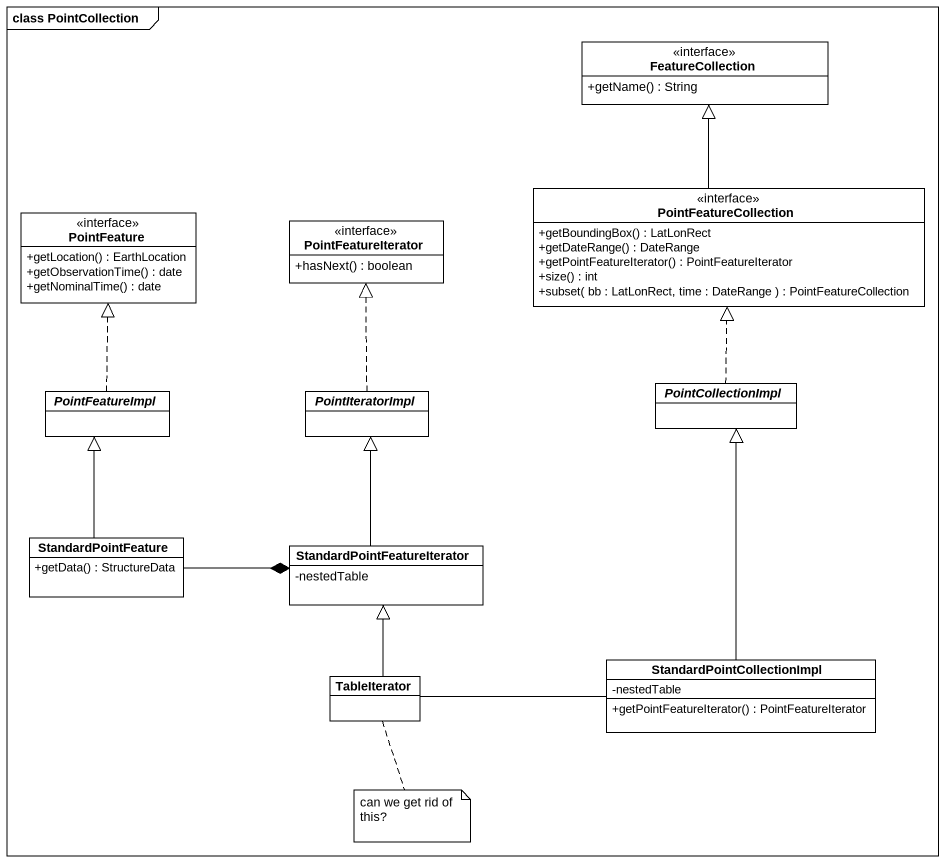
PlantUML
@startuml
mainframe class PointCollection
hide circle
hide empty members
skinparam classAttributeIconSize 0
interface FeatureCollection {
  +getName() : String
}
interface PointFeature {
  +getLocation() : EarthLocation
  +getObservationTime() : date
  +getNominalTime() : date
}
interface PointFeatureIterator {
  +hasNext() : boolean
}
interface PointFeatureCollection {
  +getBoundingBox() : LatLonRect
  +getDateRange() : DateRange
  +getPointFeatureIterator() : PointFeatureIterator
  +size() : int
  +subset( bb : LatLonRect, time : DateRange ) : PointFeatureCollection
}
abstract class PointFeatureImpl
abstract class PointIteratorImpl
abstract class PointCollectionImpl
class StandardPointFeature {
  +getData() : StructureData
}
class StandardPointFeatureIterator {
  -nestedTable
}
class TableIterator
class StandardPointCollectionImpl {
  -nestedTable
  +getPointFeatureIterator() : PointFeatureIterator
}
PointFeatureCollection -up-|> FeatureCollection
PointFeatureImpl .up.|> PointFeature
PointIteratorImpl .up.|> PointFeatureIterator
PointCollectionImpl .up.|> PointFeatureCollection
StandardPointFeature -up-|> PointFeatureImpl
StandardPointFeatureIterator -up-|> PointIteratorImpl
StandardPointFeatureIterator *-left- StandardPointFeature
TableIterator -up-|> StandardPointFeatureIterator
StandardPointCollectionImpl -up-|> PointCollectionImpl
StandardPointCollectionImpl -left- TableIterator
note bottom of TableIterator : can we get rid of this?
@enduml
